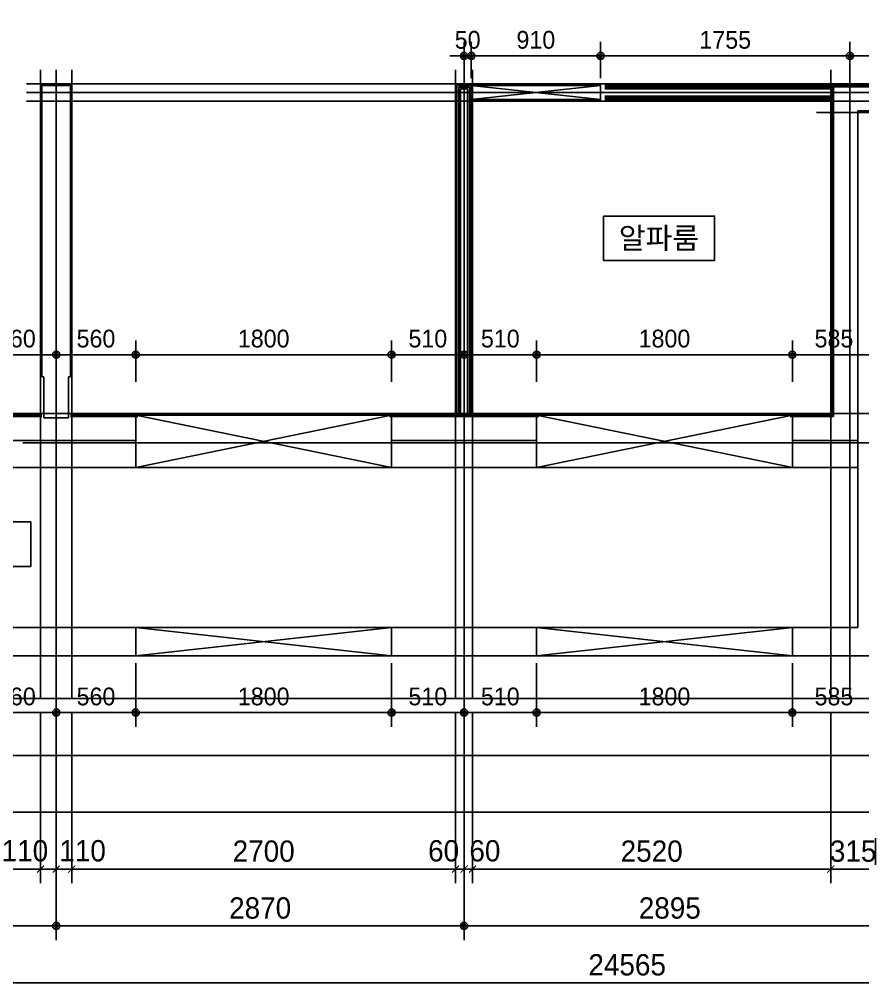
# Model space of a CAD drawing. Header units: millimetres. Extents: x 0 to 92204, y -190080 to 23760.
# Drawn here: x 15969 to 21904, y -95523 to -88743 of the extents above; entities that cross this region are included whole.
import ezdxf
from ezdxf.enums import TextEntityAlignment as Align

# ---------------------------------------------------------------- set-up
doc = ezdxf.new("R2010")
doc.units = ezdxf.units.MM
doc.header["$LTSCALE"] = 100
doc.linetypes.add('AUDIT_D_220706163347-0', pattern=[0])
doc.linetypes.add('CEN', pattern=[62, 60, -1, 0, -1])
doc.layers.get('defpoints').update_dxf_attribs({"color": 139})
for name, color, linetype in [('AA-XXXX-DIMS', 7, 'Continuous'), ('CEN_CON', 1, 'CEN'), ('CEN_WALL', 12, 'CEN'), ('CONC', 2, 'Continuous'), ('DIM', 7, 'AUDIT_D_220706163347-0'), ('ELE3_CON', 7, 'Continuous'), ('MC', 135, 'Continuous'), ('WAL', 3, 'Continuous'), ('WAL_DRY', 7, 'Continuous'), ('실명', 3, 'AUDIT_D_220706163347-0'), ('실명박스', 7, 'AUDIT_D_220706163347-0'), ('창호-open', 4, 'Continuous')]:
    doc.layers.add(name, color=color, linetype=linetype)
doc.styles.add('HAUD01', font='Dotum.ttf')
doc.styles.add('돋움', font='Dotum.ttf')
doc.styles.add('맑은고딕', font='malgun.ttf', dxfattribs={"width": 0.9})
doc.dimstyles.new('DIM-50', dxfattribs={"dimscale": 50, "dimtxt": 3, "dimasz": 1, "dimexe": 2, "dimexo": 2, "dimgap": 1, "dimtad": 1, "dimdec": 0, "dimzin": 0, "dimdsep": 46, "dimtxsty": '맑은고딕', "dimblk1": 'DIMDOT', "dimblk2": 'DIMDOT', "dimsah": 1, "dimcen": 0.09, "dimdle": 2, "dimclrd": 7, "dimclre": 7, "dimclrt": 3, "dimadec": 0, "dimazin": 0, "dimtfac": 1, "dimtdec": 0, "dimtix": 1, "dimtmove": 2, "dimatfit": 3, "dimldrblk": 'DIMDOT', "dimfxl": 1, "dimtolj": 1, "dimtzin": 0, "dimarcsym": 0})
doc.dimstyles.new('MCDIM-50', dxfattribs={"dimscale": 50, "dimtxt": 3, "dimasz": 1, "dimexe": 2, "dimexo": 2, "dimgap": 1, "dimtad": 1, "dimdec": 0, "dimzin": 0, "dimdsep": 46, "dimtxsty": '맑은고딕', "dimblk1": 'ARCHTICK', "dimblk2": 'ARCHTICK', "dimsah": 1, "dimcen": 0.09, "dimdle": 2, "dimclrd": 7, "dimclre": 7, "dimclrt": 3, "dimadec": 0, "dimazin": 0, "dimtfac": 1, "dimtdec": 0, "dimtix": 1, "dimtmove": 2, "dimatfit": 3, "dimldrblk": 'ARCHTICK', "dimfxl": 1, "dimtolj": 1, "dimtzin": 0, "dimarcsym": 0})
doc.dimstyles.new('내부100', dxfattribs={"dimscale": 50, "dimtxt": 2.5, "dimasz": 1, "dimexe": 2, "dimexo": 1, "dimgap": 1, "dimtad": 1, "dimdec": 0, "dimzin": 0, "dimdsep": 46, "dimtxsty": '돋움', "dimblk1": 'DIMDOT', "dimblk2": 'DIMDOT', "dimsah": 1, "dimcen": 0.09, "dimdle": 2, "dimclrd": 7, "dimclre": 7, "dimclrt": 3, "dimadec": 0, "dimazin": 0, "dimtfac": 1, "dimtdec": 0, "dimtix": 1, "dimtmove": 2, "dimatfit": 3, "dimldrblk": 'DIMDOT', "dimfxl": 1, "dimtolj": 1, "dimtzin": 0, "dimarcsym": 0})

# ---------------------------------------------------------------- blocks, each defined once
blk = doc.blocks.new('U-121B(기본)1', base_point=(-58206.9, -129495.9))
at = {"layer": 'CEN_CON'}
for p, q in [((-74506.9, -129795.9), (-74506.9, -125370.9)), ((-68921.9, -129795.9), (-68921.9, -125370.9)), ((-68741.9, -129495.9), (-83376.9, -129495.9))]:
    blk.add_line(p, q, dxfattribs=at)
at = {"layer": 'CEN_WALL'}
for p, q in [((-71636.9, -129795.9), (-71636.9, -125370.9)), ((-74716.9, -125530.9), (-68741.9, -125530.9)), ((-69156.9, -125670.9), (-64641.9, -125670.9)), ((-68741.9, -127995.9), (-79136.9, -127995.9))]:
    blk.add_line(p, q, dxfattribs=at)
at = {"layer": 'CONC'}
for p, q in [((-74606.9, -127530.9), (-74606.9, -125480.9)), ((-74406.9, -125480.9), (-74606.9, -125480.9)), ((-74406.9, -127530.9), (-74406.9, -125480.9)), ((-68866.9, -129295.9), (-68866.9, -125660.9)), ((-68866.9, -125660.9), (-67706.9, -125660.9)), ((-74606.9, -127530.9), (-74593.9, -127530.9)), ((-74593.9, -127530.9), (-74593.9, -127820.9)), ((-74419.9, -127530.9), (-74419.9, -127820.9)), ((-74419.9, -127530.9), (-74406.9, -127530.9)), ((-74593.9, -127820.9), (-74419.9, -127820.9)), ((-73946.9, -129295.9), (-75066.9, -129295.9)), ((-73946.9, -129295.9), (-73946.9, -129495.9)), ((-71126.9, -129295.9), (-72146.9, -129295.9)), ((-72146.9, -129295.9), (-72146.9, -129495.9)), ((-71126.9, -129295.9), (-71126.9, -129495.9)), ((-68866.9, -129295.9), (-69326.9, -129295.9)), ((-69326.9, -129295.9), (-69326.9, -129495.9)), ((-73946.9, -129495.9), (-75066.9, -129495.9)), ((-71126.9, -129495.9), (-72146.9, -129495.9)), ((-68616.9, -129495.9), (-69326.9, -129495.9))]:
    blk.add_line(p, q, dxfattribs=at)
at = {"layer": 'ELE3_CON'}
for p, q in [((-73946.9, -129295.9), (-72146.9, -129295.9)), ((-71126.9, -129295.9), (-69326.9, -129295.9))]:
    blk.add_line(p, q, dxfattribs=at)
at = {"layer": 'MC'}
for p, q in [((-74616.9, -129795.9), (-74616.9, -125370.9)), ((-74396.9, -129795.9), (-74396.9, -125370.9)), ((-71696.9, -129795.9), (-71696.9, -125370.9)), ((-71576.9, -129795.9), (-71576.9, -125370.9)), ((-69056.9, -129795.9), (-69056.9, -125370.9)), ((-74716.9, -125470.9), (-68741.9, -125470.9)), ((-74716.9, -125590.9), (-68741.9, -125590.9)), ((-68741.9, -127790.9), (-79136.9, -127790.9))]:
    blk.add_line(p, q, dxfattribs=at)
at = {"layer": 'WAL'}
for p, q in [((-73946.9, -127980.9), (-75066.9, -127980.9)), ((-73946.9, -127980.9), (-73946.9, -128170.9)), ((-71126.9, -127980.9), (-72146.9, -127980.9)), ((-72146.9, -127980.9), (-72146.9, -128170.9)), ((-71126.9, -127980.9), (-71126.9, -128170.9)), ((-68866.9, -127980.9), (-69326.9, -127980.9)), ((-69326.9, -127980.9), (-69326.9, -128170.9)), ((-73946.9, -128170.9), (-75066.9, -128170.9)), ((-71126.9, -128170.9), (-72146.9, -128170.9)), ((-68866.9, -128170.9), (-69326.9, -128170.9))]:
    blk.add_line(p, q, dxfattribs=at)
at = {"layer": 'WAL_DRY'}
for p, q in [((-71686.9, -127800.9), (-71686.9, -125480.9)), ((-71686.9, -125480.9), (-71586.9, -125480.9)), ((-71674.4, -127800.9), (-71674.4, -125493.4)), ((-71674.4, -125493.4), (-71599.4, -125493.4)), ((-71661.9, -127800.9), (-71661.9, -125505.9)), ((-71661.9, -125505.9), (-71611.9, -125505.9)), ((-71611.9, -127800.9), (-71611.9, -125505.9)), ((-71599.4, -127800.9), (-71599.4, -125493.4)), ((-71586.9, -127800.9), (-71586.9, -125480.9)), ((-70646.9, -125480.9), (-69046.9, -125480.9)), ((-70646.9, -125493.4), (-69046.9, -125493.4)), ((-70646.9, -125505.9), (-69046.9, -125505.9)), ((-69046.9, -125480.9), (-69046.9, -127800.9)), ((-69046.9, -125480.9), (-67691.9, -125480.9)), ((-69036.9, -125490.9), (-67691.9, -125490.9)), ((-69036.9, -125490.9), (-69036.9, -127810.9)), ((-70646.9, -125555.9), (-69046.9, -125555.9)), ((-70646.9, -125568.4), (-69046.9, -125568.4)), ((-70646.9, -125580.9), (-69046.9, -125580.9)), ((-74606.9, -127800.9), (-75081.9, -127800.9)), ((-74606.9, -127810.9), (-75081.9, -127810.9)), ((-73931.9, -127800.9), (-74406.9, -127800.9)), ((-73931.9, -127810.9), (-74406.9, -127810.9)), ((-71111.9, -127800.9), (-72161.9, -127800.9)), ((-71111.9, -127810.9), (-72161.9, -127810.9)), ((-69046.9, -127800.9), (-69341.9, -127800.9)), ((-69036.9, -127810.9), (-69341.9, -127810.9))]:
    blk.add_line(p, q, dxfattribs=at)
blk = doc.blocks.new('DIMDOT')
at = {"layer": 'AA-XXXX-DIMS'}
for p, q in [((0, -1.5), (0, 1.5)), ((-1.5, 0), (1.5, 0))]:
    blk.add_line(p, q, dxfattribs=at)
for radius in [0.5, 0.25]:
    blk.add_circle((0, 0), radius, dxfattribs=at)
blk = doc.blocks.new('*D2602')
at = {"layer": 'defpoints', "color": 0, "transparency": 16777216}
for p in [(11808.9, -117283.4), (16228.9, -117283.4), (16228.9, -118883.4)]:
    blk.add_point(p, dxfattribs=at)
at = {"layer": 'DIM', "color": 7, "lineweight": -2, "transparency": 16777216}
for p, q in [((11808.9, -117383.4), (11808.9, -118983.4)), ((16228.9, -117383.4), (16228.9, -118983.4)), ((11858.9, -118883.4), (16178.9, -118883.4))]:
    blk.add_line(p, q, dxfattribs=at)
at = {"layer": 'DIM', "color": 7, "lineweight": -2, "transparency": 16777216, "xscale": 50, "yscale": 50, "zscale": 50, "rotation": 180}
blk.add_blockref('DIMDOT', (11808.9, -118883.4), dxfattribs=at)
at = {"layer": 'DIM', "color": 7, "lineweight": -2, "transparency": 16777216, "xscale": 50, "yscale": 50, "zscale": 50}
blk.add_blockref('DIMDOT', (16228.9, -118883.4), dxfattribs=at)
at = {"layer": 'DIM', "color": 3, "transparency": 16777216, "insert": (14018.9, -118758.3), "char_height": 150, "attachment_point": 5, "style": 'HAUD01'}
blk.add_mtext('\\A1;4420', dxfattribs=at)
blk = doc.blocks.new('*D2603')
at = {"layer": 'defpoints', "color": 0, "transparency": 16777216}
for p in [(16228.9, -117283.4), (19098.9, -117283.4), (19098.9, -118883.4)]:
    blk.add_point(p, dxfattribs=at)
at = {"layer": 'DIM', "color": 7, "lineweight": -2, "transparency": 16777216}
for p, q in [((16228.9, -117383.4), (16228.9, -118983.4)), ((19098.9, -117383.4), (19098.9, -118983.4)), ((16278.9, -118883.4), (19048.9, -118883.4))]:
    blk.add_line(p, q, dxfattribs=at)
at = {"layer": 'DIM', "color": 7, "lineweight": -2, "transparency": 16777216, "xscale": 50, "yscale": 50, "zscale": 50, "rotation": 180}
blk.add_blockref('DIMDOT', (16228.9, -118883.4), dxfattribs=at)
at = {"layer": 'DIM', "color": 7, "lineweight": -2, "transparency": 16777216, "xscale": 50, "yscale": 50, "zscale": 50}
blk.add_blockref('DIMDOT', (19098.9, -118883.4), dxfattribs=at)
at = {"layer": 'DIM', "color": 3, "transparency": 16777216, "insert": (17663.9, -118758.3), "char_height": 150, "attachment_point": 5, "style": 'HAUD01'}
blk.add_mtext('\\A1;2870', dxfattribs=at)
blk = doc.blocks.new('*D2604')
at = {"layer": 'defpoints', "color": 0, "transparency": 16777216}
for p in [(19098.9, -117283.4), (21993.9, -117283.4), (21993.9, -118883.4)]:
    blk.add_point(p, dxfattribs=at)
at = {"layer": 'DIM', "color": 7, "lineweight": -2, "transparency": 16777216}
for p, q in [((19098.9, -117383.4), (19098.9, -118983.4)), ((21993.9, -117383.4), (21993.9, -118983.4)), ((19148.9, -118883.4), (21943.9, -118883.4))]:
    blk.add_line(p, q, dxfattribs=at)
at = {"layer": 'DIM', "color": 7, "lineweight": -2, "transparency": 16777216, "xscale": 50, "yscale": 50, "zscale": 50, "rotation": 180}
blk.add_blockref('DIMDOT', (19098.9, -118883.4), dxfattribs=at)
at = {"layer": 'DIM', "color": 7, "lineweight": -2, "transparency": 16777216, "xscale": 50, "yscale": 50, "zscale": 50}
blk.add_blockref('DIMDOT', (21993.9, -118883.4), dxfattribs=at)
at = {"layer": 'DIM', "color": 3, "transparency": 16777216, "insert": (20546.4, -118758.3), "char_height": 150, "attachment_point": 5, "style": 'HAUD01'}
blk.add_mtext('\\A1;2895', dxfattribs=at)
blk = doc.blocks.new('*D2608')
at = {"layer": 'defpoints', "color": 0, "transparency": 16777216}
for p in [(7963.9, -117283.4), (32528.9, -117283.4), (32528.9, -119283.4)]:
    blk.add_point(p, dxfattribs=at)
at = {"layer": 'DIM', "color": 7, "lineweight": -2, "transparency": 16777216}
for p, q in [((7963.9, -117383.4), (7963.9, -119383.4)), ((32528.9, -117383.4), (32528.9, -119383.4)), ((8013.9, -119283.4), (32478.9, -119283.4))]:
    blk.add_line(p, q, dxfattribs=at)
at = {"layer": 'DIM', "color": 7, "lineweight": -2, "transparency": 16777216, "xscale": 50, "yscale": 50, "zscale": 50, "rotation": 180}
blk.add_blockref('DIMDOT', (7963.9, -119283.4), dxfattribs=at)
at = {"layer": 'DIM', "color": 7, "lineweight": -2, "transparency": 16777216, "xscale": 50, "yscale": 50, "zscale": 50}
blk.add_blockref('DIMDOT', (32528.9, -119283.4), dxfattribs=at)
at = {"layer": 'DIM', "color": 3, "transparency": 16777216, "insert": (20246.4, -119158.3), "char_height": 150, "attachment_point": 5, "style": 'HAUD01'}
blk.add_mtext('\\A1;24565', dxfattribs=at)
blk = doc.blocks.new('_ArchTick')
at = {"color": 0, "linetype": 'ByBlock', "const_width": 0.15}
blk.add_lwpolyline([(-0.5, -0.5), (0.5, 0.5)], dxfattribs=at)
blk = doc.blocks.new('*D2613')
at = {"layer": 'defpoints', "color": 0, "linetype": 'ByBlock', "transparency": 16777216}
for p in [(11918.9, -117283.4), (16118.9, -117283.4), (16118.9, -118483.4)]:
    blk.add_point(p, dxfattribs=at)
at = {"layer": 'DIM', "color": 7, "linetype": 'ByBlock', "lineweight": -2, "transparency": 16777216}
for p, q in [((11918.9, -117383.4), (11918.9, -118583.4)), ((16118.9, -117383.4), (16118.9, -118583.4)), ((11818.9, -118483.4), (16218.9, -118483.4))]:
    blk.add_line(p, q, dxfattribs=at)
at = {"layer": 'DIM', "color": 7, "linetype": 'ByBlock', "lineweight": -2, "transparency": 16777216, "xscale": 50, "yscale": 50, "zscale": 50, "rotation": 180}
blk.add_blockref('_ArchTick', (11918.9, -118483.4), dxfattribs=at)
at = {"layer": 'DIM', "color": 7, "linetype": 'ByBlock', "lineweight": -2, "transparency": 16777216, "xscale": 50, "yscale": 50, "zscale": 50}
blk.add_blockref('_ArchTick', (16118.9, -118483.4), dxfattribs=at)
at = {"layer": 'DIM', "color": 3, "linetype": 'ByBlock', "transparency": 16777216, "insert": (14018.9, -118358.3), "char_height": 150, "attachment_point": 5, "style": 'HAUD01'}
blk.add_mtext('\\A1;4200', dxfattribs=at)
blk = doc.blocks.new('*D2614')
at = {"layer": 'defpoints', "color": 0, "linetype": 'ByBlock', "transparency": 16777216}
for p in [(16118.9, -117283.4), (16228.9, -117283.4), (16228.9, -118483.4)]:
    blk.add_point(p, dxfattribs=at)
at = {"layer": 'DIM', "color": 7, "linetype": 'ByBlock', "lineweight": -2, "transparency": 16777216}
for p, q in [((16118.9, -117383.4), (16118.9, -118583.4)), ((16228.9, -117383.4), (16228.9, -118583.4)), ((16018.9, -118483.4), (16328.9, -118483.4))]:
    blk.add_line(p, q, dxfattribs=at)
at = {"layer": 'DIM', "color": 7, "linetype": 'ByBlock', "lineweight": -2, "transparency": 16777216, "xscale": 50, "yscale": 50, "zscale": 50, "rotation": 180}
blk.add_blockref('_ArchTick', (16118.9, -118483.4), dxfattribs=at)
at = {"layer": 'DIM', "color": 7, "linetype": 'ByBlock', "lineweight": -2, "transparency": 16777216, "xscale": 50, "yscale": 50, "zscale": 50}
blk.add_blockref('_ArchTick', (16228.9, -118483.4), dxfattribs=at)
at = {"layer": 'DIM', "color": 3, "linetype": 'ByBlock', "transparency": 16777216, "insert": (16008.8, -118355.5), "char_height": 150, "attachment_point": 5, "style": 'HAUD01'}
blk.add_mtext('\\A1;110', dxfattribs=at)
blk = doc.blocks.new('*D2615')
at = {"layer": 'defpoints', "color": 0, "linetype": 'ByBlock', "transparency": 16777216}
for p in [(16228.9, -117283.4), (16338.9, -117283.4), (16338.9, -118483.4)]:
    blk.add_point(p, dxfattribs=at)
at = {"layer": 'DIM', "color": 7, "linetype": 'ByBlock', "lineweight": -2, "transparency": 16777216}
for p, q in [((16228.9, -117383.4), (16228.9, -118583.4)), ((16338.9, -117383.4), (16338.9, -118583.4)), ((16128.9, -118483.4), (16438.9, -118483.4))]:
    blk.add_line(p, q, dxfattribs=at)
at = {"layer": 'DIM', "color": 7, "linetype": 'ByBlock', "lineweight": -2, "transparency": 16777216, "xscale": 50, "yscale": 50, "zscale": 50, "rotation": 180}
blk.add_blockref('_ArchTick', (16228.9, -118483.4), dxfattribs=at)
at = {"layer": 'DIM', "color": 7, "linetype": 'ByBlock', "lineweight": -2, "transparency": 16777216, "xscale": 50, "yscale": 50, "zscale": 50}
blk.add_blockref('_ArchTick', (16338.9, -118483.4), dxfattribs=at)
at = {"layer": 'DIM', "color": 3, "linetype": 'ByBlock', "transparency": 16777216, "insert": (16414.8, -118355.5), "char_height": 150, "attachment_point": 5, "style": 'HAUD01'}
blk.add_mtext('\\A1;110', dxfattribs=at)
blk = doc.blocks.new('*D2616')
at = {"layer": 'defpoints', "color": 0, "linetype": 'ByBlock', "transparency": 16777216}
for p in [(16338.9, -117283.4), (19038.9, -117283.4), (19038.9, -118483.4)]:
    blk.add_point(p, dxfattribs=at)
at = {"layer": 'DIM', "color": 7, "linetype": 'ByBlock', "lineweight": -2, "transparency": 16777216}
for p, q in [((16338.9, -117383.4), (16338.9, -118583.4)), ((19038.9, -117383.4), (19038.9, -118583.4)), ((16238.9, -118483.4), (19138.9, -118483.4))]:
    blk.add_line(p, q, dxfattribs=at)
at = {"layer": 'DIM', "color": 7, "linetype": 'ByBlock', "lineweight": -2, "transparency": 16777216, "xscale": 50, "yscale": 50, "zscale": 50, "rotation": 180}
blk.add_blockref('_ArchTick', (16338.9, -118483.4), dxfattribs=at)
at = {"layer": 'DIM', "color": 7, "linetype": 'ByBlock', "lineweight": -2, "transparency": 16777216, "xscale": 50, "yscale": 50, "zscale": 50}
blk.add_blockref('_ArchTick', (19038.9, -118483.4), dxfattribs=at)
at = {"layer": 'DIM', "color": 3, "linetype": 'ByBlock', "transparency": 16777216, "insert": (17688.9, -118358.3), "char_height": 150, "attachment_point": 5, "style": 'HAUD01'}
blk.add_mtext('\\A1;2700', dxfattribs=at)
blk = doc.blocks.new('*D2617')
at = {"layer": 'defpoints', "color": 0, "linetype": 'ByBlock', "transparency": 16777216}
for p in [(19038.9, -117283.4), (19098.9, -117283.4), (19098.9, -118483.4)]:
    blk.add_point(p, dxfattribs=at)
at = {"layer": 'DIM', "color": 7, "linetype": 'ByBlock', "lineweight": -2, "transparency": 16777216}
for p, q in [((19038.9, -117383.4), (19038.9, -118583.4)), ((19098.9, -117383.4), (19098.9, -118583.4)), ((19038.9, -118483.4), (18988.9, -118483.4)), ((19038.9, -118483.4), (19098.9, -118483.4)), ((19098.9, -118483.4), (19148.9, -118483.4))]:
    blk.add_line(p, q, dxfattribs=at)
at = {"layer": 'DIM', "color": 7, "linetype": 'ByBlock', "lineweight": -2, "transparency": 16777216, "xscale": 50, "yscale": 50, "zscale": 50}
blk.add_blockref('_ArchTick', (19038.9, -118483.4), dxfattribs=at)
at = {"layer": 'DIM', "color": 7, "linetype": 'ByBlock', "lineweight": -2, "transparency": 16777216, "xscale": 50, "yscale": 50, "zscale": 50, "rotation": 180}
blk.add_blockref('_ArchTick', (19098.9, -118483.4), dxfattribs=at)
at = {"layer": 'DIM', "color": 3, "linetype": 'ByBlock', "transparency": 16777216, "insert": (18954.9, -118355.9), "char_height": 150, "attachment_point": 5, "style": 'HAUD01'}
blk.add_mtext('\\A1;60', dxfattribs=at)
blk = doc.blocks.new('*D2618')
at = {"layer": 'defpoints', "color": 0, "linetype": 'ByBlock', "transparency": 16777216}
for p in [(19098.9, -117283.4), (19158.9, -117283.4), (19158.9, -118483.4)]:
    blk.add_point(p, dxfattribs=at)
at = {"layer": 'DIM', "color": 7, "linetype": 'ByBlock', "lineweight": -2, "transparency": 16777216}
for p, q in [((19098.9, -117383.4), (19098.9, -118583.4)), ((19158.9, -117383.4), (19158.9, -118583.4)), ((19098.9, -118483.4), (19048.9, -118483.4)), ((19098.9, -118483.4), (19158.9, -118483.4)), ((19158.9, -118483.4), (19208.9, -118483.4))]:
    blk.add_line(p, q, dxfattribs=at)
at = {"layer": 'DIM', "color": 7, "linetype": 'ByBlock', "lineweight": -2, "transparency": 16777216, "xscale": 50, "yscale": 50, "zscale": 50}
blk.add_blockref('_ArchTick', (19098.9, -118483.4), dxfattribs=at)
at = {"layer": 'DIM', "color": 7, "linetype": 'ByBlock', "lineweight": -2, "transparency": 16777216, "xscale": 50, "yscale": 50, "zscale": 50, "rotation": 180}
blk.add_blockref('_ArchTick', (19158.9, -118483.4), dxfattribs=at)
at = {"layer": 'DIM', "color": 3, "linetype": 'ByBlock', "transparency": 16777216, "insert": (19245.3, -118355.9), "char_height": 150, "attachment_point": 5, "style": 'HAUD01'}
blk.add_mtext('\\A1;60', dxfattribs=at)
blk = doc.blocks.new('*D2619')
at = {"layer": 'defpoints', "color": 0, "linetype": 'ByBlock', "transparency": 16777216}
for p in [(19158.9, -117283.4), (21678.9, -117283.4), (21678.9, -118483.4)]:
    blk.add_point(p, dxfattribs=at)
at = {"layer": 'DIM', "color": 7, "linetype": 'ByBlock', "lineweight": -2, "transparency": 16777216}
for p, q in [((19158.9, -117383.4), (19158.9, -118583.4)), ((21678.9, -117383.4), (21678.9, -118583.4)), ((19058.9, -118483.4), (21778.9, -118483.4))]:
    blk.add_line(p, q, dxfattribs=at)
at = {"layer": 'DIM', "color": 7, "linetype": 'ByBlock', "lineweight": -2, "transparency": 16777216, "xscale": 50, "yscale": 50, "zscale": 50, "rotation": 180}
blk.add_blockref('_ArchTick', (19158.9, -118483.4), dxfattribs=at)
at = {"layer": 'DIM', "color": 7, "linetype": 'ByBlock', "lineweight": -2, "transparency": 16777216, "xscale": 50, "yscale": 50, "zscale": 50}
blk.add_blockref('_ArchTick', (21678.9, -118483.4), dxfattribs=at)
at = {"layer": 'DIM', "color": 3, "linetype": 'ByBlock', "transparency": 16777216, "insert": (20418.9, -118358.3), "char_height": 150, "attachment_point": 5, "style": 'HAUD01'}
blk.add_mtext('\\A1;2520', dxfattribs=at)
blk = doc.blocks.new('*D2620')
at = {"layer": 'defpoints', "color": 0, "linetype": 'ByBlock', "transparency": 16777216}
for p in [(21678.9, -117283.4), (21993.9, -117283.4), (21993.9, -118483.4)]:
    blk.add_point(p, dxfattribs=at)
at = {"layer": 'DIM', "color": 7, "linetype": 'ByBlock', "lineweight": -2, "transparency": 16777216}
for p, q in [((21678.9, -117383.4), (21678.9, -118583.4)), ((21993.9, -117383.4), (21993.9, -118583.4)), ((21678.9, -118483.4), (21628.9, -118483.4)), ((21678.9, -118483.4), (21993.9, -118483.4)), ((21993.9, -118483.4), (22043.9, -118483.4))]:
    blk.add_line(p, q, dxfattribs=at)
at = {"layer": 'DIM', "color": 7, "linetype": 'ByBlock', "lineweight": -2, "transparency": 16777216, "xscale": 50, "yscale": 50, "zscale": 50}
blk.add_blockref('_ArchTick', (21678.9, -118483.4), dxfattribs=at)
at = {"layer": 'DIM', "color": 7, "linetype": 'ByBlock', "lineweight": -2, "transparency": 16777216, "xscale": 50, "yscale": 50, "zscale": 50, "rotation": 180}
blk.add_blockref('_ArchTick', (21993.9, -118483.4), dxfattribs=at)
at = {"layer": 'DIM', "color": 3, "linetype": 'ByBlock', "transparency": 16777216, "insert": (21836.4, -118358.3), "char_height": 150, "attachment_point": 5, "style": 'HAUD01'}
blk.add_mtext('\\A1;315', dxfattribs=at)
blk = doc.blocks.new('*D798')
at = {"layer": 'defpoints', "color": 0, "transparency": 16777216}
for p in [(15668.9, -93223.4), (16228.9, -93223.4), (16228.9, -93622.1)]:
    blk.add_point(p, dxfattribs=at)
at = {"layer": 'DIM', "color": 7, "lineweight": -2, "transparency": 16777216}
for p, q in [((15668.9, -93273.4), (15668.9, -93722.1)), ((16228.9, -93273.4), (16228.9, -93722.1)), ((15718.9, -93622.1), (16178.9, -93622.1))]:
    blk.add_line(p, q, dxfattribs=at)
at = {"layer": 'DIM', "color": 7, "lineweight": -2, "transparency": 16777216, "xscale": 50, "yscale": 50, "zscale": 50, "rotation": 180}
blk.add_blockref('DIMDOT', (15668.9, -93622.1), dxfattribs=at)
at = {"layer": 'DIM', "color": 7, "lineweight": -2, "transparency": 16777216, "xscale": 50, "yscale": 50, "zscale": 50}
blk.add_blockref('DIMDOT', (16228.9, -93622.1), dxfattribs=at)
at = {"layer": 'DIM', "color": 3, "transparency": 16777216, "insert": (15948.9, -93509.5), "char_height": 125, "attachment_point": 5, "style": '돋움'}
blk.add_mtext('\\A1;560', dxfattribs=at)
blk = doc.blocks.new('*D799')
at = {"layer": 'defpoints', "color": 0, "transparency": 16777216}
for p in [(16228.9, -93223.4), (16788.9, -93223.4), (16788.9, -93622.1)]:
    blk.add_point(p, dxfattribs=at)
at = {"layer": 'DIM', "color": 7, "lineweight": -2, "transparency": 16777216}
for p, q in [((16228.9, -93273.4), (16228.9, -93722.1)), ((16788.9, -93273.4), (16788.9, -93722.1)), ((16278.9, -93622.1), (16738.9, -93622.1))]:
    blk.add_line(p, q, dxfattribs=at)
at = {"layer": 'DIM', "color": 7, "lineweight": -2, "transparency": 16777216, "xscale": 50, "yscale": 50, "zscale": 50, "rotation": 180}
blk.add_blockref('DIMDOT', (16228.9, -93622.1), dxfattribs=at)
at = {"layer": 'DIM', "color": 7, "lineweight": -2, "transparency": 16777216, "xscale": 50, "yscale": 50, "zscale": 50}
blk.add_blockref('DIMDOT', (16788.9, -93622.1), dxfattribs=at)
at = {"layer": 'DIM', "color": 3, "transparency": 16777216, "insert": (16508.9, -93509.5), "char_height": 125, "attachment_point": 5, "style": '돋움'}
blk.add_mtext('\\A1;560', dxfattribs=at)
blk = doc.blocks.new('*D800')
at = {"layer": 'defpoints', "color": 0, "transparency": 16777216}
for p in [(16788.9, -93223.4), (18588.9, -93223.4), (18588.9, -93622.1)]:
    blk.add_point(p, dxfattribs=at)
at = {"layer": 'DIM', "color": 7, "lineweight": -2, "transparency": 16777216}
for p, q in [((16788.9, -93273.4), (16788.9, -93722.1)), ((18588.9, -93273.4), (18588.9, -93722.1)), ((16838.9, -93622.1), (18538.9, -93622.1))]:
    blk.add_line(p, q, dxfattribs=at)
at = {"layer": 'DIM', "color": 7, "lineweight": -2, "transparency": 16777216, "xscale": 50, "yscale": 50, "zscale": 50, "rotation": 180}
blk.add_blockref('DIMDOT', (16788.9, -93622.1), dxfattribs=at)
at = {"layer": 'DIM', "color": 7, "lineweight": -2, "transparency": 16777216, "xscale": 50, "yscale": 50, "zscale": 50}
blk.add_blockref('DIMDOT', (18588.9, -93622.1), dxfattribs=at)
at = {"layer": 'DIM', "color": 3, "transparency": 16777216, "insert": (17688.9, -93509.5), "char_height": 125, "attachment_point": 5, "style": '돋움'}
blk.add_mtext('\\A1;1800', dxfattribs=at)
blk = doc.blocks.new('*D801')
at = {"layer": 'defpoints', "color": 0, "transparency": 16777216}
for p in [(18588.9, -93223.4), (19098.9, -93223.4), (19098.9, -93622.1)]:
    blk.add_point(p, dxfattribs=at)
at = {"layer": 'DIM', "color": 7, "lineweight": -2, "transparency": 16777216}
for p, q in [((18588.9, -93273.4), (18588.9, -93722.1)), ((19098.9, -93273.4), (19098.9, -93722.1)), ((18638.9, -93622.1), (19048.9, -93622.1))]:
    blk.add_line(p, q, dxfattribs=at)
at = {"layer": 'DIM', "color": 7, "lineweight": -2, "transparency": 16777216, "xscale": 50, "yscale": 50, "zscale": 50, "rotation": 180}
blk.add_blockref('DIMDOT', (18588.9, -93622.1), dxfattribs=at)
at = {"layer": 'DIM', "color": 7, "lineweight": -2, "transparency": 16777216, "xscale": 50, "yscale": 50, "zscale": 50}
blk.add_blockref('DIMDOT', (19098.9, -93622.1), dxfattribs=at)
at = {"layer": 'DIM', "color": 3, "transparency": 16777216, "insert": (18843.9, -93509.5), "char_height": 125, "attachment_point": 5, "style": '돋움'}
blk.add_mtext('\\A1;510', dxfattribs=at)
blk = doc.blocks.new('*D802')
at = {"layer": 'defpoints', "color": 0, "transparency": 16777216}
for p in [(19098.9, -93223.4), (19608.9, -93223.4), (19608.9, -93622.1)]:
    blk.add_point(p, dxfattribs=at)
at = {"layer": 'DIM', "color": 7, "lineweight": -2, "transparency": 16777216}
for p, q in [((19098.9, -93273.4), (19098.9, -93722.1)), ((19608.9, -93273.4), (19608.9, -93722.1)), ((19148.9, -93622.1), (19558.9, -93622.1))]:
    blk.add_line(p, q, dxfattribs=at)
at = {"layer": 'DIM', "color": 7, "lineweight": -2, "transparency": 16777216, "xscale": 50, "yscale": 50, "zscale": 50, "rotation": 180}
blk.add_blockref('DIMDOT', (19098.9, -93622.1), dxfattribs=at)
at = {"layer": 'DIM', "color": 7, "lineweight": -2, "transparency": 16777216, "xscale": 50, "yscale": 50, "zscale": 50}
blk.add_blockref('DIMDOT', (19608.9, -93622.1), dxfattribs=at)
at = {"layer": 'DIM', "color": 3, "transparency": 16777216, "insert": (19353.9, -93509.5), "char_height": 125, "attachment_point": 5, "style": '돋움'}
blk.add_mtext('\\A1;510', dxfattribs=at)
blk = doc.blocks.new('*D803')
at = {"layer": 'defpoints', "color": 0, "transparency": 16777216}
for p in [(19608.9, -93223.4), (21408.9, -93223.4), (21408.9, -93622.1)]:
    blk.add_point(p, dxfattribs=at)
at = {"layer": 'DIM', "color": 7, "lineweight": -2, "transparency": 16777216}
for p, q in [((19608.9, -93273.4), (19608.9, -93722.1)), ((21408.9, -93273.4), (21408.9, -93722.1)), ((19658.9, -93622.1), (21358.9, -93622.1))]:
    blk.add_line(p, q, dxfattribs=at)
at = {"layer": 'DIM', "color": 7, "lineweight": -2, "transparency": 16777216, "xscale": 50, "yscale": 50, "zscale": 50, "rotation": 180}
blk.add_blockref('DIMDOT', (19608.9, -93622.1), dxfattribs=at)
at = {"layer": 'DIM', "color": 7, "lineweight": -2, "transparency": 16777216, "xscale": 50, "yscale": 50, "zscale": 50}
blk.add_blockref('DIMDOT', (21408.9, -93622.1), dxfattribs=at)
at = {"layer": 'DIM', "color": 3, "transparency": 16777216, "insert": (20508.9, -93509.5), "char_height": 125, "attachment_point": 5, "style": '돋움'}
blk.add_mtext('\\A1;1800', dxfattribs=at)
blk = doc.blocks.new('*D804')
at = {"layer": 'defpoints', "color": 0, "transparency": 16777216}
for p in [(21408.9, -93223.4), (21993.9, -93223.4), (21993.9, -93622.1)]:
    blk.add_point(p, dxfattribs=at)
at = {"layer": 'DIM', "color": 7, "lineweight": -2, "transparency": 16777216}
for p, q in [((21408.9, -93273.4), (21408.9, -93722.1)), ((21993.9, -93273.4), (21993.9, -93722.1)), ((21458.9, -93622.1), (21943.9, -93622.1))]:
    blk.add_line(p, q, dxfattribs=at)
at = {"layer": 'DIM', "color": 7, "lineweight": -2, "transparency": 16777216, "xscale": 50, "yscale": 50, "zscale": 50, "rotation": 180}
blk.add_blockref('DIMDOT', (21408.9, -93622.1), dxfattribs=at)
at = {"layer": 'DIM', "color": 7, "lineweight": -2, "transparency": 16777216, "xscale": 50, "yscale": 50, "zscale": 50}
blk.add_blockref('DIMDOT', (21993.9, -93622.1), dxfattribs=at)
at = {"layer": 'DIM', "color": 3, "transparency": 16777216, "insert": (21701.4, -93509.5), "char_height": 125, "attachment_point": 5, "style": '돋움'}
blk.add_mtext('\\A1;585', dxfattribs=at)
blk = doc.blocks.new('*D813')
at = {"layer": 'defpoints', "color": 0, "transparency": 16777216}
for p in [(16228.9, -91103.5), (15668.9, -91343.4), (16228.9, -91343.4)]:
    blk.add_point(p, dxfattribs=at)
at = {"layer": 'DIM', "color": 7, "lineweight": -2, "transparency": 16777216}
for p, q in [((15668.9, -91293.4), (15668.9, -91003.5)), ((16228.9, -91293.4), (16228.9, -91003.5)), ((15718.9, -91103.5), (16178.9, -91103.5))]:
    blk.add_line(p, q, dxfattribs=at)
at = {"layer": 'DIM', "color": 7, "lineweight": -2, "transparency": 16777216, "xscale": 50, "yscale": 50, "zscale": 50, "rotation": 180}
blk.add_blockref('DIMDOT', (15668.9, -91103.5), dxfattribs=at)
at = {"layer": 'DIM', "color": 7, "lineweight": -2, "transparency": 16777216, "xscale": 50, "yscale": 50, "zscale": 50}
blk.add_blockref('DIMDOT', (16228.9, -91103.5), dxfattribs=at)
at = {"layer": 'DIM', "color": 3, "transparency": 16777216, "insert": (15948.9, -90990.9), "char_height": 125, "attachment_point": 5, "style": '돋움'}
blk.add_mtext('\\A1;560', dxfattribs=at)
blk = doc.blocks.new('*D814')
at = {"layer": 'defpoints', "color": 0, "transparency": 16777216}
for p in [(16788.9, -91103.5), (16228.9, -91343.4), (16788.9, -91343.4)]:
    blk.add_point(p, dxfattribs=at)
at = {"layer": 'DIM', "color": 7, "lineweight": -2, "transparency": 16777216}
for p, q in [((16228.9, -91293.4), (16228.9, -91003.5)), ((16788.9, -91293.4), (16788.9, -91003.5)), ((16278.9, -91103.5), (16738.9, -91103.5))]:
    blk.add_line(p, q, dxfattribs=at)
at = {"layer": 'DIM', "color": 7, "lineweight": -2, "transparency": 16777216, "xscale": 50, "yscale": 50, "zscale": 50, "rotation": 180}
blk.add_blockref('DIMDOT', (16228.9, -91103.5), dxfattribs=at)
at = {"layer": 'DIM', "color": 7, "lineweight": -2, "transparency": 16777216, "xscale": 50, "yscale": 50, "zscale": 50}
blk.add_blockref('DIMDOT', (16788.9, -91103.5), dxfattribs=at)
at = {"layer": 'DIM', "color": 3, "transparency": 16777216, "insert": (16508.9, -90990.9), "char_height": 125, "attachment_point": 5, "style": '돋움'}
blk.add_mtext('\\A1;560', dxfattribs=at)
blk = doc.blocks.new('*D815')
at = {"layer": 'defpoints', "color": 0, "transparency": 16777216}
for p in [(18588.9, -91103.5), (16788.9, -91343.4), (18588.9, -91343.4)]:
    blk.add_point(p, dxfattribs=at)
at = {"layer": 'DIM', "color": 7, "lineweight": -2, "transparency": 16777216}
for p, q in [((16788.9, -91293.4), (16788.9, -91003.5)), ((18588.9, -91293.4), (18588.9, -91003.5)), ((16838.9, -91103.5), (18538.9, -91103.5))]:
    blk.add_line(p, q, dxfattribs=at)
at = {"layer": 'DIM', "color": 7, "lineweight": -2, "transparency": 16777216, "xscale": 50, "yscale": 50, "zscale": 50, "rotation": 180}
blk.add_blockref('DIMDOT', (16788.9, -91103.5), dxfattribs=at)
at = {"layer": 'DIM', "color": 7, "lineweight": -2, "transparency": 16777216, "xscale": 50, "yscale": 50, "zscale": 50}
blk.add_blockref('DIMDOT', (18588.9, -91103.5), dxfattribs=at)
at = {"layer": 'DIM', "color": 3, "transparency": 16777216, "insert": (17688.9, -90990.9), "char_height": 125, "attachment_point": 5, "style": '돋움'}
blk.add_mtext('\\A1;1800', dxfattribs=at)
blk = doc.blocks.new('*D816')
at = {"layer": 'defpoints', "color": 0, "transparency": 16777216}
for p in [(19098.9, -91103.5), (18588.9, -91343.4), (19098.9, -91343.4)]:
    blk.add_point(p, dxfattribs=at)
at = {"layer": 'DIM', "color": 7, "lineweight": -2, "transparency": 16777216}
for p, q in [((18588.9, -91293.4), (18588.9, -91003.5)), ((19098.9, -91293.4), (19098.9, -91003.5)), ((18638.9, -91103.5), (19048.9, -91103.5))]:
    blk.add_line(p, q, dxfattribs=at)
at = {"layer": 'DIM', "color": 7, "lineweight": -2, "transparency": 16777216, "xscale": 50, "yscale": 50, "zscale": 50, "rotation": 180}
blk.add_blockref('DIMDOT', (18588.9, -91103.5), dxfattribs=at)
at = {"layer": 'DIM', "color": 7, "lineweight": -2, "transparency": 16777216, "xscale": 50, "yscale": 50, "zscale": 50}
blk.add_blockref('DIMDOT', (19098.9, -91103.5), dxfattribs=at)
at = {"layer": 'DIM', "color": 3, "transparency": 16777216, "insert": (18843.9, -90990.9), "char_height": 125, "attachment_point": 5, "style": '돋움'}
blk.add_mtext('\\A1;510', dxfattribs=at)
blk = doc.blocks.new('*D817')
at = {"layer": 'defpoints', "color": 0, "transparency": 16777216}
for p in [(19608.9, -91103.5), (19098.9, -91343.4), (19608.9, -91343.4)]:
    blk.add_point(p, dxfattribs=at)
at = {"layer": 'DIM', "color": 7, "lineweight": -2, "transparency": 16777216}
for p, q in [((19098.9, -91293.4), (19098.9, -91003.5)), ((19608.9, -91293.4), (19608.9, -91003.5)), ((19148.9, -91103.5), (19558.9, -91103.5))]:
    blk.add_line(p, q, dxfattribs=at)
at = {"layer": 'DIM', "color": 7, "lineweight": -2, "transparency": 16777216, "xscale": 50, "yscale": 50, "zscale": 50, "rotation": 180}
blk.add_blockref('DIMDOT', (19098.9, -91103.5), dxfattribs=at)
at = {"layer": 'DIM', "color": 7, "lineweight": -2, "transparency": 16777216, "xscale": 50, "yscale": 50, "zscale": 50}
blk.add_blockref('DIMDOT', (19608.9, -91103.5), dxfattribs=at)
at = {"layer": 'DIM', "color": 3, "transparency": 16777216, "insert": (19353.9, -90990.9), "char_height": 125, "attachment_point": 5, "style": '돋움'}
blk.add_mtext('\\A1;510', dxfattribs=at)
blk = doc.blocks.new('*D818')
at = {"layer": 'defpoints', "color": 0, "transparency": 16777216}
for p in [(21408.9, -91103.5), (19608.9, -91343.4), (21408.9, -91343.4)]:
    blk.add_point(p, dxfattribs=at)
at = {"layer": 'DIM', "color": 7, "lineweight": -2, "transparency": 16777216}
for p, q in [((19608.9, -91293.4), (19608.9, -91003.5)), ((21408.9, -91293.4), (21408.9, -91003.5)), ((19658.9, -91103.5), (21358.9, -91103.5))]:
    blk.add_line(p, q, dxfattribs=at)
at = {"layer": 'DIM', "color": 7, "lineweight": -2, "transparency": 16777216, "xscale": 50, "yscale": 50, "zscale": 50, "rotation": 180}
blk.add_blockref('DIMDOT', (19608.9, -91103.5), dxfattribs=at)
at = {"layer": 'DIM', "color": 7, "lineweight": -2, "transparency": 16777216, "xscale": 50, "yscale": 50, "zscale": 50}
blk.add_blockref('DIMDOT', (21408.9, -91103.5), dxfattribs=at)
at = {"layer": 'DIM', "color": 3, "transparency": 16777216, "insert": (20508.9, -90990.9), "char_height": 125, "attachment_point": 5, "style": '돋움'}
blk.add_mtext('\\A1;1800', dxfattribs=at)
blk = doc.blocks.new('*D819')
at = {"layer": 'defpoints', "color": 0, "transparency": 16777216}
for p in [(21993.9, -91103.5), (21408.9, -91343.4), (21993.9, -91343.4)]:
    blk.add_point(p, dxfattribs=at)
at = {"layer": 'DIM', "color": 7, "lineweight": -2, "transparency": 16777216}
for p, q in [((21408.9, -91293.4), (21408.9, -91003.5)), ((21993.9, -91293.4), (21993.9, -91003.5)), ((21458.9, -91103.5), (21943.9, -91103.5))]:
    blk.add_line(p, q, dxfattribs=at)
at = {"layer": 'DIM', "color": 7, "lineweight": -2, "transparency": 16777216, "xscale": 50, "yscale": 50, "zscale": 50, "rotation": 180}
blk.add_blockref('DIMDOT', (21408.9, -91103.5), dxfattribs=at)
at = {"layer": 'DIM', "color": 7, "lineweight": -2, "transparency": 16777216, "xscale": 50, "yscale": 50, "zscale": 50}
blk.add_blockref('DIMDOT', (21993.9, -91103.5), dxfattribs=at)
at = {"layer": 'DIM', "color": 3, "transparency": 16777216, "insert": (21701.4, -90990.9), "char_height": 125, "attachment_point": 5, "style": '돋움'}
blk.add_mtext('\\A1;585', dxfattribs=at)
blk = doc.blocks.new('*D826')
at = {"layer": 'defpoints', "color": 0, "transparency": 16777216}
for p in [(19148.9, -89000.9), (19098.9, -89208.4), (19148.9, -89208.4)]:
    blk.add_point(p, dxfattribs=at)
at = {"layer": 'DIM', "color": 7, "lineweight": -2, "transparency": 16777216}
for p, q in [((19098.9, -89158.4), (19098.9, -88900.9)), ((19148.9, -89158.4), (19148.9, -88900.9)), ((19048.9, -89000.9), (18998.9, -89000.9)), ((19098.9, -89000.9), (19148.9, -89000.9)), ((19198.9, -89000.9), (19248.9, -89000.9))]:
    blk.add_line(p, q, dxfattribs=at)
at = {"layer": 'DIM', "color": 7, "lineweight": -2, "transparency": 16777216, "xscale": 50, "yscale": 50, "zscale": 50}
blk.add_blockref('DIMDOT', (19098.9, -89000.9), dxfattribs=at)
at = {"layer": 'DIM', "color": 7, "lineweight": -2, "transparency": 16777216, "xscale": 50, "yscale": 50, "zscale": 50, "rotation": 180}
blk.add_blockref('DIMDOT', (19148.9, -89000.9), dxfattribs=at)
at = {"layer": 'DIM', "color": 3, "transparency": 16777216, "insert": (19123.9, -88888.3), "char_height": 125, "attachment_point": 5, "style": '돋움'}
blk.add_mtext('\\A1;50', dxfattribs=at)
blk = doc.blocks.new('*D827')
at = {"layer": 'defpoints', "color": 0, "transparency": 16777216}
for p in [(20058.9, -89000.9), (19148.9, -89208.4), (20058.9, -89208.4)]:
    blk.add_point(p, dxfattribs=at)
at = {"layer": 'DIM', "color": 7, "lineweight": -2, "transparency": 16777216}
for p, q in [((19148.9, -89158.4), (19148.9, -88900.9)), ((20058.9, -89158.4), (20058.9, -88900.9)), ((19198.9, -89000.9), (20008.9, -89000.9))]:
    blk.add_line(p, q, dxfattribs=at)
at = {"layer": 'DIM', "color": 7, "lineweight": -2, "transparency": 16777216, "xscale": 50, "yscale": 50, "zscale": 50, "rotation": 180}
blk.add_blockref('DIMDOT', (19148.9, -89000.9), dxfattribs=at)
at = {"layer": 'DIM', "color": 7, "lineweight": -2, "transparency": 16777216, "xscale": 50, "yscale": 50, "zscale": 50}
blk.add_blockref('DIMDOT', (20058.9, -89000.9), dxfattribs=at)
at = {"layer": 'DIM', "color": 3, "transparency": 16777216, "insert": (19603.9, -88888.3), "char_height": 125, "attachment_point": 5, "style": '돋움'}
blk.add_mtext('\\A1;910', dxfattribs=at)
blk = doc.blocks.new('*D828')
at = {"layer": 'defpoints', "color": 0, "transparency": 16777216}
for p in [(21813.9, -89000.9), (20058.9, -89208.4), (21813.9, -89208.4)]:
    blk.add_point(p, dxfattribs=at)
at = {"layer": 'DIM', "color": 7, "lineweight": -2, "transparency": 16777216}
for p, q in [((20058.9, -89158.4), (20058.9, -88900.9)), ((21813.9, -89158.4), (21813.9, -88900.9)), ((20108.9, -89000.9), (21763.9, -89000.9))]:
    blk.add_line(p, q, dxfattribs=at)
at = {"layer": 'DIM', "color": 7, "lineweight": -2, "transparency": 16777216, "xscale": 50, "yscale": 50, "zscale": 50, "rotation": 180}
blk.add_blockref('DIMDOT', (20058.9, -89000.9), dxfattribs=at)
at = {"layer": 'DIM', "color": 7, "lineweight": -2, "transparency": 16777216, "xscale": 50, "yscale": 50, "zscale": 50}
blk.add_blockref('DIMDOT', (21813.9, -89000.9), dxfattribs=at)
at = {"layer": 'DIM', "color": 3, "transparency": 16777216, "insert": (20936.4, -88888.3), "char_height": 125, "attachment_point": 5, "style": '돋움'}
blk.add_mtext('\\A1;1755', dxfattribs=at)
blk = doc.blocks.new('*D829')
at = {"layer": 'defpoints', "color": 0, "transparency": 16777216}
for p in [(23028.9, -89000.9), (21813.9, -89208.4), (23028.9, -89208.4)]:
    blk.add_point(p, dxfattribs=at)
at = {"layer": 'DIM', "color": 7, "lineweight": -2, "transparency": 16777216}
for p, q in [((21813.9, -89158.4), (21813.9, -88900.9)), ((23028.9, -89158.4), (23028.9, -88900.9)), ((21863.9, -89000.9), (22978.9, -89000.9))]:
    blk.add_line(p, q, dxfattribs=at)
at = {"layer": 'DIM', "color": 7, "lineweight": -2, "transparency": 16777216, "xscale": 50, "yscale": 50, "zscale": 50, "rotation": 180}
blk.add_blockref('DIMDOT', (21813.9, -89000.9), dxfattribs=at)
at = {"layer": 'DIM', "color": 7, "lineweight": -2, "transparency": 16777216, "xscale": 50, "yscale": 50, "zscale": 50}
blk.add_blockref('DIMDOT', (23028.9, -89000.9), dxfattribs=at)
at = {"layer": 'DIM', "color": 3, "transparency": 16777216, "insert": (22421.4, -88888.3), "char_height": 125, "attachment_point": 5, "style": '돋움'}
blk.add_mtext('\\A1;1215', dxfattribs=at)
blk = doc.blocks.new('DIM-1108')
at = {"layer": 'DIM'}
for base, p1, p2, picture, middle in [((32528.9, -119283.4), (7963.9, -117283.4), (32528.9, -117283.4), '*D2608', (20246.4, -119158.3)), ((16228.9, -118883.4), (11808.9, -117283.4), (16228.9, -117283.4), '*D2602', (14018.9, -118758.3)), ((19098.9, -118883.4), (16228.9, -117283.4), (19098.9, -117283.4), '*D2603', (17663.9, -118758.3)), ((21993.9, -118883.4), (19098.9, -117283.4), (21993.9, -117283.4), '*D2604', (20546.4, -118758.3))]:
    dim = blk.add_linear_dim(base=base, p1=p1, p2=p2, angle=180, dimstyle='DIM-50', override={"dimscale": 50, "dimtxsty": 'HAUD01'}, dxfattribs=at)
    dim.commit()
    dim.dimension.update_dxf_attribs({"geometry": picture, "text_midpoint": middle})
at = {"layer": 'DIM', "linetype": 'ByBlock'}
for base, p1, p2, picture, middle in [((16118.9, -118483.4), (11918.9, -117283.4), (16118.9, -117283.4), '*D2613', (14018.9, -118358.3)), ((19038.9, -118483.4), (16338.9, -117283.4), (19038.9, -117283.4), '*D2616', (17688.9, -118358.3)), ((21678.9, -118483.4), (19158.9, -117283.4), (21678.9, -117283.4), '*D2619', (20418.9, -118358.3)), ((21993.9, -118483.4), (21678.9, -117283.4), (21993.9, -117283.4), '*D2620', (21836.4, -118358.3))]:
    dim = blk.add_linear_dim(base=base, p1=p1, p2=p2, angle=180, dimstyle='MCDIM-50', override={"dimtxsty": 'HAUD01'}, dxfattribs=at)
    dim.commit()
    dim.dimension.update_dxf_attribs({"geometry": picture, "text_midpoint": middle})
for base, p1, p2, picture, middle in [((16228.9, -118483.4), (16118.9, -117283.4), (16228.9, -117283.4), '*D2614', (16008.8, -118355.5)), ((16338.9, -118483.4), (16228.9, -117283.4), (16338.9, -117283.4), '*D2615', (16414.8, -118355.5)), ((19098.9, -118483.4), (19038.9, -117283.4), (19098.9, -117283.4), '*D2617', (18954.9, -118355.9)), ((19158.9, -118483.4), (19098.9, -117283.4), (19158.9, -117283.4), '*D2618', (19245.3, -118355.9))]:
    dim = blk.add_linear_dim(base=base, p1=p1, p2=p2, angle=180, dimstyle='MCDIM-50', override={"dimtxsty": 'HAUD01'}, dxfattribs=at)
    dim.commit()
    dim.dimension.update_dxf_attribs({"geometry": picture, "text_midpoint": middle, "dimtype": 128})

msp = doc.modelspace()

# ---------------------------------------------------------------- linework, layer by layer
at = {"layer": 'defpoints'}
for points in [[(4504.1, -75003.4), (34828.9, -75003.4), (34828.9, -95523.4), (4504.1, -95523.4)], [(4904.1, -75403.4), (34428.9, -75403.4), (34428.9, -95123.4), (4904.1, -95123.4)], [(5304.1, -75803.4), (34028.9, -75803.4), (34028.9, -94723.4), (5304.1, -94723.4)], [(5704.1, -76203.4), (33628.9, -76203.4), (33628.9, -94323.4), (5704.1, -94323.4)], [(6104.1, -76603.4), (33228.9, -76603.4), (33228.9, -93923.4), (6104.1, -93923.4)], [(6504.1, -77003.4), (32828.9, -77003.4), (32828.9, -93523.4), (6504.1, -93523.4)]]:
    msp.add_lwpolyline(points, close=True, dxfattribs=at)
at = {"layer": '실명박스'}
for points in [[(20080.4, -90127.5), (20080.4, -90440), (20862, -90440), (20862, -90127.5)], [(15097.9, -92280.8), (15097.9, -92593.3), (16050.4, -92593.3), (16050.4, -92280.8)]]:
    msp.add_lwpolyline(points, close=True, dxfattribs=at)
at = {"layer": '창호-open'}
for p, q in [((20058.9, -89208.4), (19148.9, -89308.4)), ((19148.9, -89208.4), (20058.9, -89308.4)), ((18588.9, -91528.4), (16788.9, -91898.4)), ((16788.9, -91528.4), (18588.9, -91898.4)), ((21408.9, -91528.4), (19608.9, -91898.4)), ((19608.9, -91528.4), (21408.9, -91898.4)), ((18588.9, -93023.4), (16788.9, -93223.4)), ((16788.9, -93023.4), (18588.9, -93223.4)), ((21408.9, -93023.4), (19608.9, -93223.4)), ((19608.9, -93023.4), (21408.9, -93223.4))]:
    msp.add_line(p, q, dxfattribs=at)
for points in [[(19148.9, -89308.4), (20058.9, -89308.4), (20058.9, -89208.4), (19148.9, -89208.4)], [(16788.9, -91528.4), (18588.9, -91528.4), (18588.9, -91898.4), (16788.9, -91898.4)], [(19608.9, -91528.4), (21408.9, -91528.4), (21408.9, -91898.4), (19608.9, -91898.4)], [(16788.9, -93023.4), (18588.9, -93023.4), (18588.9, -93223.4), (16788.9, -93223.4)], [(19608.9, -93023.4), (21408.9, -93023.4), (21408.9, -93223.4), (19608.9, -93223.4)]]:
    msp.add_lwpolyline(points, close=True, dxfattribs=at)

# ---------------------------------------------------------------- block references
for name, p in [('DIM-1108', (0, 23760)), ('U-121B(기본)1', (32528.9, -93223.4))]:
    msp.add_blockref(name, p)

# ---------------------------------------------------------------- texts
at = {"layer": '실명', "style": 'HAUD01'}
msp.add_text('알파룸', height=150, dxfattribs=at).set_placement((20469.8, -90281.5), align=Align.MIDDLE)

# ---------------------------------------------------------------- dimensions: what is measured, and where the dimension line sits
at = {"layer": 'DIM'}
for base, p1, p2, picture, middle in [((19148.9, -89000.9), (19098.9, -89208.4), (19148.9, -89208.4), '*D826', (19123.9, -88888.3)), ((20058.9, -89000.9), (19148.9, -89208.4), (20058.9, -89208.4), '*D827', (19603.9, -88888.3)), ((21813.9, -89000.9), (20058.9, -89208.4), (21813.9, -89208.4), '*D828', (20936.4, -88888.3)), ((23028.9, -89000.9), (21813.9, -89208.4), (23028.9, -89208.4), '*D829', (22421.4, -88888.3)), ((16228.9, -91103.5), (15668.9, -91343.4), (16228.9, -91343.4), '*D813', (15948.9, -90990.9)), ((16788.9, -91103.5), (16228.9, -91343.4), (16788.9, -91343.4), '*D814', (16508.9, -90990.9)), ((18588.9, -91103.5), (16788.9, -91343.4), (18588.9, -91343.4), '*D815', (17688.9, -90990.9)), ((19098.9, -91103.5), (18588.9, -91343.4), (19098.9, -91343.4), '*D816', (18843.9, -90990.9)), ((19608.9, -91103.5), (19098.9, -91343.4), (19608.9, -91343.4), '*D817', (19353.9, -90990.9)), ((21408.9, -91103.5), (19608.9, -91343.4), (21408.9, -91343.4), '*D818', (20508.9, -90990.9)), ((21993.9, -91103.5), (21408.9, -91343.4), (21993.9, -91343.4), '*D819', (21701.4, -90990.9))]:
    dim = msp.add_linear_dim(base=base, p1=p1, p2=p2, dimstyle='내부100', override={"dimscale": 50}, dxfattribs=at)
    dim.commit()
    dim.dimension.update_dxf_attribs({"geometry": picture, "text_midpoint": middle})
for base, p1, p2, picture, middle in [((16228.9, -93622.1), (15668.9, -93223.4), (16228.9, -93223.4), '*D798', (15948.9, -93509.5)), ((16788.9, -93622.1), (16228.9, -93223.4), (16788.9, -93223.4), '*D799', (16508.9, -93509.5)), ((18588.9, -93622.1), (16788.9, -93223.4), (18588.9, -93223.4), '*D800', (17688.9, -93509.5)), ((19098.9, -93622.1), (18588.9, -93223.4), (19098.9, -93223.4), '*D801', (18843.9, -93509.5)), ((19608.9, -93622.1), (19098.9, -93223.4), (19608.9, -93223.4), '*D802', (19353.9, -93509.5)), ((21408.9, -93622.1), (19608.9, -93223.4), (21408.9, -93223.4), '*D803', (20508.9, -93509.5)), ((21993.9, -93622.1), (21408.9, -93223.4), (21993.9, -93223.4), '*D804', (21701.4, -93509.5))]:
    dim = msp.add_linear_dim(base=base, p1=p1, p2=p2, angle=180, dimstyle='내부100', override={"dimscale": 50}, dxfattribs=at)
    dim.commit()
    dim.dimension.update_dxf_attribs({"geometry": picture, "text_midpoint": middle})

doc.saveas('drawing.dxf')
